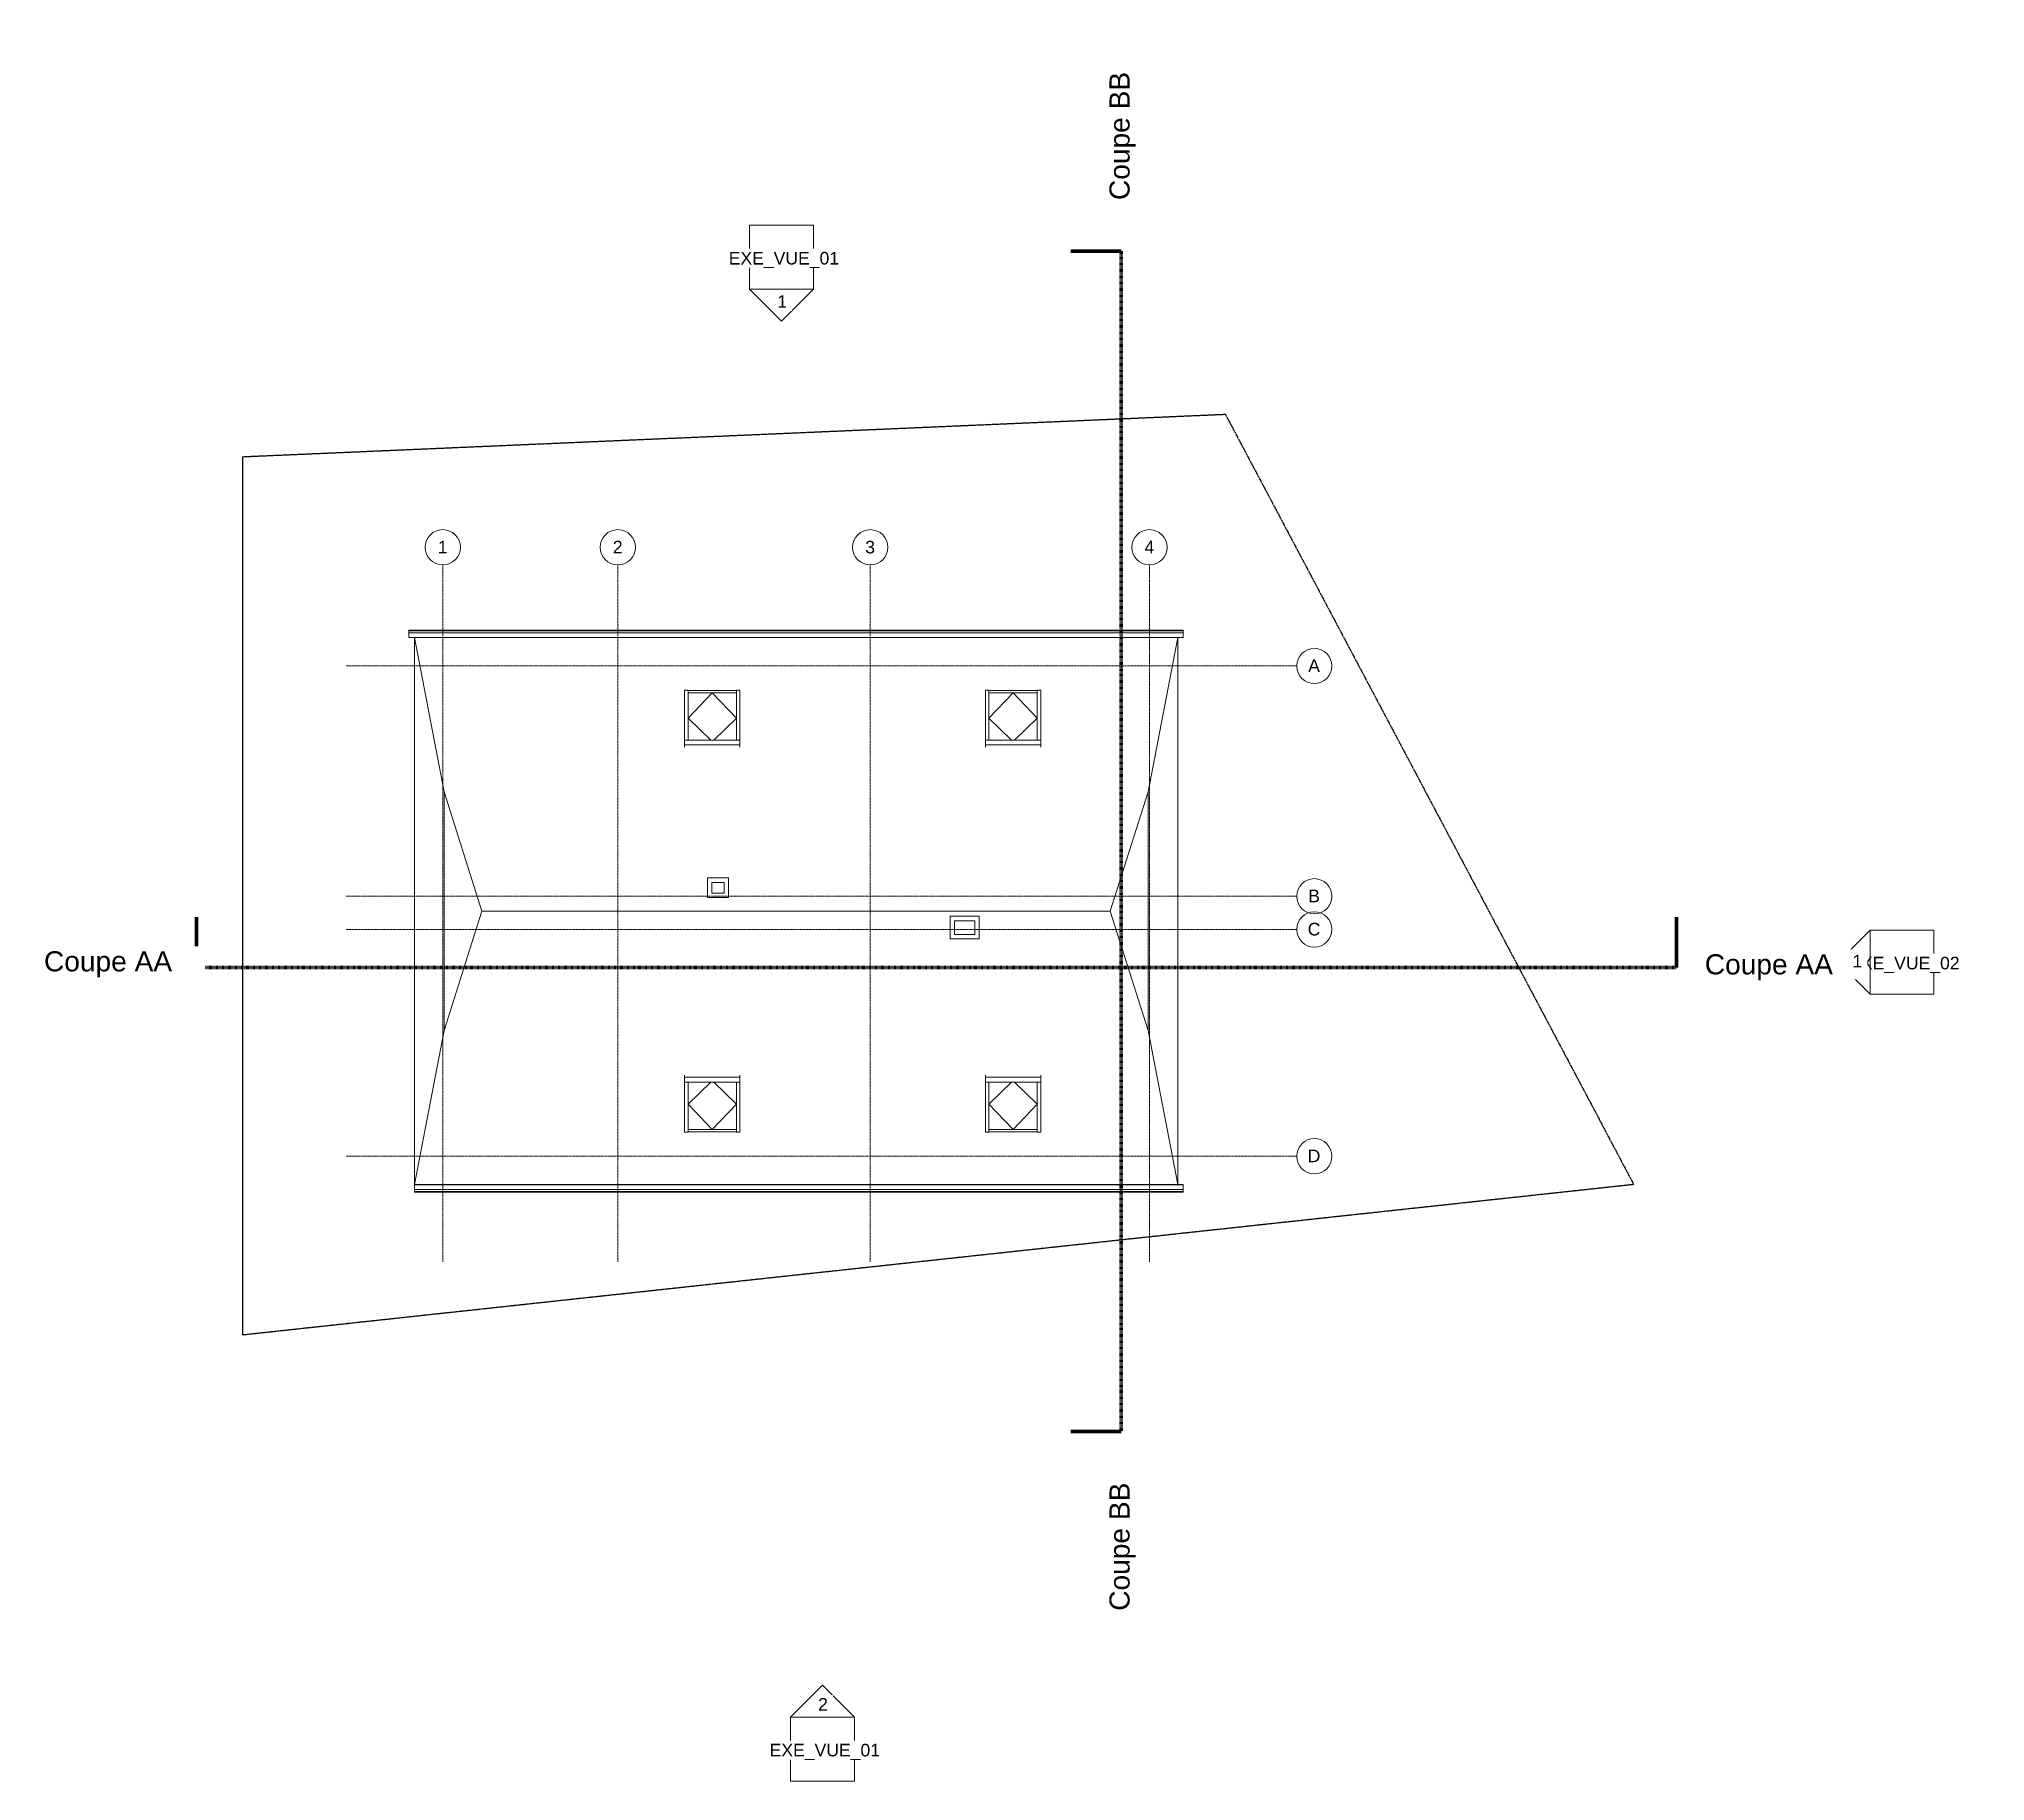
# Model space of a CAD drawing. Header units: millimetres. Extents: x -1815 to 36865, y -5722 to 28906.
import ezdxf

# ---------------------------------------------------------------- set-up
doc = ezdxf.new("R2010")
doc.units = ezdxf.units.MM
for name, pattern in [('Dash dot', [21, 10, -5, 1, -5]), ('Double dash', [55, 20, -5, 10, -5, 10, -5]), ('Grid Line', [22.225, 12.7, -3.175, 3.175, -3.175])]:
    doc.linetypes.add(name, pattern=pattern)
for name, color, linetype, lineweight in [('A-GLAZ', 151, 'Continuous', 9), ('A-ROOF', 132, 'Continuous', 9), ('A-ROOF-OTLN', 132, 'Continuous', 9), ('A-WALL', 113, 'Continuous', 9), ('C-PROP-LINE', 91, 'Double dash', 25), ('G-ANNO-SYMB', 111, 'Continuous', 9), ('S-GRID', 1, 'Continuous', 9), ('S-GRID-IDEN', 1, 'Continuous', 9)]:
    doc.layers.add(name, color=color, linetype=linetype, lineweight=lineweight)
doc.styles.add('Arial', font='arial.ttf', dxfattribs={"height": 250})
doc.styles.add('Arial_1', font='arial.ttf', dxfattribs={"height": 400})

# ---------------------------------------------------------------- blocks, each defined once
blk = doc.blocks.new('GGL_Ver_2_5 - GGL size 1140 x 1180 _CK02_-621406-Faîte')
at = {"layer": 'A-GLAZ'}
for p, q in [((16995, 15962), (17066, 15962)), ((16995, 15962), (16995, 14969)), ((17066, 14969), (17066, 15962)), ((17066, 15955), (18024, 15955)), ((17066, 15909), (18024, 15909)), ((18024, 15909), (17066, 15909)), ((17066, 15408), (17545, 15909)), ((18024, 15408), (17545, 15909)), ((18024, 15962), (18095, 15962)), ((18024, 15962), (18024, 14969)), ((18095, 14969), (18095, 15962)), ((17513, 14969), (17066, 15408)), ((17577, 14969), (18024, 15408)), ((16995, 14872), (16995, 14969)), ((18095, 14969), (16995, 14969)), ((16995, 14828), (16995, 14872)), ((16995, 14872), (18095, 14872)), ((18095, 14969), (18095, 14872)), ((18095, 14872), (18095, 14828))]:
    blk.add_line(p, q, dxfattribs=at)
blk = doc.blocks.new('GGL_Ver_2_5 - GGL size 1140 x 1180 _CK02_-621732-Faîte')
at = {"layer": 'A-GLAZ'}
for p, q in [((16995, 8268), (16995, 8312)), ((16995, 8171), (16995, 8268)), ((18095, 8268), (16995, 8268)), ((16995, 8171), (16995, 7178)), ((16995, 8171), (18095, 8171)), ((17066, 7178), (17066, 8171)), ((17513, 8171), (17066, 7732)), ((17577, 8171), (18024, 7732)), ((18024, 8171), (18024, 7178)), ((18095, 8312), (18095, 8268)), ((18095, 8268), (18095, 8171)), ((18095, 7178), (18095, 8171)), ((17066, 7732), (17545, 7231)), ((18024, 7732), (17545, 7231)), ((17066, 7178), (16995, 7178)), ((18024, 7231), (17066, 7231)), ((17066, 7231), (18024, 7231)), ((18024, 7185), (17066, 7185)), ((18095, 7178), (18024, 7178))]:
    blk.add_line(p, q, dxfattribs=at)
blk = doc.blocks.new('Family - ___-602283-Faîte')
at = {"layer": 'C-PROP-LINE'}
for p, q in [((2239, 20602), (21766, 21446)), ((21766, 21446), (29883, 6135)), ((2239, 3144), (2239, 20602)), ((29883, 6135), (2239, 3144))]:
    blk.add_line(p, q, dxfattribs=at)
blk = doc.blocks.new('Elévation - Detail Number-142915-Faîte')
at = {"layer": 'G-ANNO-SYMB'}
for p, q in [((-6.35, -6.35), (-6.35, 6.35)), ((-6.35, 6.35), (6.35, 6.35)), ((6.35, 6.35), (6.35, -6.35)), ((6.35, -6.35), (-6.35, -6.35))]:
    blk.add_line(p, q, dxfattribs=at)
blk = doc.blocks.new('Elévation - Detail Number-142644-Faîte')
at = {"layer": 'G-ANNO-SYMB'}
for p, q in [((0, 6.35), (-6.35, 0)), ((6.35, 0), (0, 6.35)), ((-6.35, 0), (6.35, 0))]:
    blk.add_line(p, q, dxfattribs=at)
blk = doc.blocks.new('Coupe - SEC_HOR__TAIL-247662-Faîte')
at = {"layer": 'G-ANNO-SYMB', "lineweight": 70}
blk.add_line((0, 0), (0, 10), dxfattribs=at)
blk = doc.blocks.new('Coupe - SEC_HOR__HEAD-247405-Faîte')
at = {"layer": 'G-ANNO-SYMB', "lineweight": 70}
blk.add_line((0, 0), (0, 10), dxfattribs=at)
blk = doc.blocks.new('Coupe - SEC_VER__TAIL-248176-Faîte')
at = {"layer": 'G-ANNO-SYMB', "lineweight": 70}
blk.add_line((0, 0), (0, 10), dxfattribs=at)
blk = doc.blocks.new('Coupe - SEC_VER__HEAD-247919-Faîte')
at = {"layer": 'G-ANNO-SYMB', "lineweight": 70}
blk.add_line((0, 0), (0, 10), dxfattribs=at)
blk = doc.blocks.new('Quadrillage - M_Grid Head - Circle_3_5-489728-Faîte')
at = {"layer": 'S-GRID-IDEN'}
blk.add_circle((0, 0), 3.5, dxfattribs=at)

msp = doc.modelspace()

# ---------------------------------------------------------------- linework, layer by layer
at = {"layer": 'A-ROOF'}
for p, q in [((5649, 17006), (5649, 17006)), ((6241, 13943), (5649, 17006)), ((5649, 17006), (5649, 6135)), ((20229, 13943), (20820, 17006)), ((20820, 6135), (20820, 17006)), ((6241, 13943), (6991, 11570)), ((6241, 9197), (6241, 13943)), ((19479, 11570), (20229, 13943)), ((20229, 13943), (20229, 9197)), ((6991, 11570), (6241, 9197)), ((6991, 11570), (19479, 11570)), ((20229, 9197), (19479, 11570)), ((6241, 9197), (5649, 6135)), ((20820, 6135), (20229, 9197))]:
    msp.add_line(p, q, dxfattribs=at)
at = {"layer": 'A-ROOF-OTLN'}
for p, q in [((5540, 17006), (5540, 17156)), ((5540, 17156), (20929, 17156)), ((5540, 17143), (20929, 17143)), ((5540, 17140), (20929, 17140)), ((5540, 17102), (20929, 17102)), ((20929, 17156), (20929, 17006)), ((5540, 17009), (20929, 17009)), ((5540, 17006), (20929, 17006)), ((5649, 5985), (5649, 6135)), ((20929, 6135), (5649, 6135)), ((20929, 6131), (5649, 6131)), ((20929, 6038), (5649, 6038)), ((20929, 6000), (5649, 6000)), ((20929, 5997), (5649, 5997)), ((20929, 5985), (5649, 5985)), ((20929, 6135), (20929, 5985))]:
    msp.add_line(p, q, dxfattribs=at)
at = {"layer": 'A-WALL'}
for p, q in [((11472, 12228), (11892, 12228)), ((11472, 11838), (11472, 12228)), ((11802, 12138), (11562, 12138)), ((11562, 12138), (11562, 11928)), ((11802, 11928), (11802, 12138)), ((11892, 12228), (11892, 11838)), ((11892, 11838), (11472, 11838)), ((11562, 11928), (11802, 11928)), ((16293, 11468), (16873, 11468)), ((16293, 11018), (16293, 11468)), ((16783, 11378), (16383, 11378)), ((16383, 11378), (16383, 11108)), ((16783, 11108), (16783, 11378)), ((16873, 11468), (16873, 11018)), ((16873, 11018), (16293, 11018)), ((16383, 11108), (16783, 11108))]:
    msp.add_line(p, q, dxfattribs=at)
at = {"layer": 'G-ANNO-SYMB', "linetype": 'Dash dot', "lineweight": 70}
for p, q in [((19694, 24686), (19694, 1225)), ((1317, 10450), (30734, 10450))]:
    msp.add_line(p, q, dxfattribs=at)

# ---------------------------------------------------------------- block references
at = {"layer": 'A-GLAZ'}
for name, p in [('GGL_Ver_2_5 - GGL size 1140 x 1180 _CK02_-621406-Faîte', (-5977, 0)), ('GGL_Ver_2_5 - GGL size 1140 x 1180 _CK02_-621406-Faîte', (0, 0)), ('GGL_Ver_2_5 - GGL size 1140 x 1180 _CK02_-621732-Faîte', (-5977, 0)), ('GGL_Ver_2_5 - GGL size 1140 x 1180 _CK02_-621732-Faîte', (0, 0))]:
    msp.add_blockref(name, p, dxfattribs=at)
at = {"layer": 'C-PROP-LINE'}
msp.add_blockref('Family - ___-602283-Faîte', (0, 0), dxfattribs=at)
at = {"layer": 'G-ANNO-SYMB', "xscale": 99.99999999999993, "yscale": 99.99999999999993, "zscale": 99.99999999999993}
for name, p in [('Elévation - Detail Number-142915-Faîte', (12945, 24566)), ('Elévation - Detail Number-142915-Faîte', (35214, 10556)), ('Elévation - Detail Number-142644-Faîte', (13757, -4452)), ('Elévation - Detail Number-142915-Faîte', (13757, -5087))]:
    msp.add_blockref(name, p, dxfattribs=at)
at = {"layer": 'G-ANNO-SYMB', "lineweight": 70, "extrusion": (0, 0, -1), "xscale": 99.99999999999993, "yscale": 99.99999999999993, "zscale": 99.99999999999993, "rotation": 270.0000000000003}
msp.add_blockref('Coupe - SEC_VER__HEAD-247919-Faîte', (-19694, 24686), dxfattribs=at)
at = {"layer": 'G-ANNO-SYMB', "extrusion": (0, 0, -1), "xscale": 99.99999999999993, "yscale": 99.99999999999993, "zscale": 99.99999999999993, "rotation": 180}
msp.add_blockref('Elévation - Detail Number-142644-Faîte', (-12945, 23931), dxfattribs=at)
at = {"layer": 'G-ANNO-SYMB', "lineweight": 70, "xscale": 99.99999999999993, "yscale": 99.99999999999993, "zscale": 99.99999999999993}
msp.add_blockref('Coupe - SEC_HOR__HEAD-247405-Faîte', (1317, 10450), dxfattribs=at)
at = {"layer": 'G-ANNO-SYMB', "lineweight": 70, "extrusion": (0, 0, -1), "xscale": 99.99999999999993, "yscale": 99.99999999999993, "zscale": 99.99999999999993}
msp.add_blockref('Coupe - SEC_HOR__TAIL-247662-Faîte', (-30734, 10450), dxfattribs=at)
at = {"layer": 'G-ANNO-SYMB', "lineweight": 70, "xscale": 99.99999999999993, "yscale": 99.99999999999993, "zscale": 99.99999999999993, "rotation": 89.99999999999947}
msp.add_blockref('Coupe - SEC_VER__TAIL-248176-Faîte', (19694, 1225), dxfattribs=at)
at = {"layer": 'S-GRID-IDEN', "xscale": 99.99999999999993, "yscale": 99.99999999999993, "zscale": 99.99999999999993}
for p in [(6212, 18802), (9691, 18802), (14707, 18802), (20257, 18802)]:
    msp.add_blockref('Quadrillage - M_Grid Head - Circle_3_5-489728-Faîte', p, dxfattribs=at)
at = {"layer": 'S-GRID-IDEN', "xscale": 99.99999999999993, "yscale": 99.99999999999993, "zscale": 99.99999999999993, "rotation": 269.9999999999994}
for p in [(23534, 16443), (23534, 11865), (23534, 6698)]:
    msp.add_blockref('Quadrillage - M_Grid Head - Circle_3_5-489728-Faîte', p, dxfattribs=at)

# ---------------------------------------------------------------- texts
at = {"layer": 'G-ANNO-SYMB', "char_height": 400, "width": 3102.53, "attachment_point": 1, "rotation": 90, "style": 'Arial_1', "bg_fill": 3, "box_fill_scale": 1.25, "bg_fill_color": 256, "bg_fill_true_color": 13158600, "bg_fill_transparency": 0}
for insert in [(19462, 25703), (19462, -2337)]:
    msp.add_mtext('Coupe BB', dxfattribs=dict(at, insert=insert))

# ---------------------------------------------------------------- next in the draw order: texts
at = {"layer": 'G-ANNO-SYMB', "attachment_point": 1, "bg_fill": 3, "box_fill_scale": 1.25, "bg_fill_color": 256, "bg_fill_true_color": 13158600, "bg_fill_transparency": 0}
for s, insert, char_height, width, style in [('EXE_VUE_01', (11895, 24672), 250, 2637.55, 'Arial'), ('1', (12859, 23812), 250, 232.49, 'Arial'), ('Coupe AA', (-1715, 10772), 400, 3102.53, 'Arial_1'), ('EXE_VUE_02', (34165, 10662), 250, 2637.55, 'Arial'), ('2', (13671, -4071), 250, 232.49, 'Arial'), ('EXE_VUE_01', (12708, -4981), 250, 2637.55, 'Arial')]:
    msp.add_mtext(s, dxfattribs=dict(at, insert=insert, char_height=char_height, width=width, style=style))
at = {"layer": 'S-GRID-IDEN', "char_height": 250, "attachment_point": 1, "style": 'Arial', "bg_fill": 3, "box_fill_scale": 1.25, "bg_fill_color": 256, "bg_fill_true_color": 13158600, "bg_fill_transparency": 0}
for s, insert, width in [('1', (6113, 18930), 232.49), ('2', (9591, 18930), 232.49), ('3', (14608, 18930), 232.49), ('4', (20158, 18930), 232.49), ('A', (23412, 16574), 280.59), ('B', (23412, 11996), 280.59), ('D', (23402, 6829), 304.64)]:
    msp.add_mtext(s, dxfattribs=dict(at, insert=insert, width=width))

# ---------------------------------------------------------------- next in the draw order: linework, layer by layer
at = {"layer": 'S-GRID', "linetype": 'Grid Line'}
for p, q in [((6212, 4601), (6212, 18452)), ((9691, 4601), (9691, 18452)), ((14707, 4601), (14707, 18452)), ((20257, 4601), (20257, 18452)), ((4291, 16443), (23184, 16443)), ((4291, 11865), (23184, 11865)), ((4291, 6698), (23184, 6698))]:
    msp.add_line(p, q, dxfattribs=at)

# ---------------------------------------------------------------- next in the draw order: block references
at = {"layer": 'G-ANNO-SYMB', "xscale": 99.99999999999993, "yscale": 99.99999999999993, "zscale": 99.99999999999993, "rotation": 90}
msp.add_blockref('Elévation - Detail Number-142644-Faîte', (34579, 10556), dxfattribs=at)
at = {"layer": 'S-GRID-IDEN', "xscale": 99.99999999999993, "yscale": 99.99999999999993, "zscale": 99.99999999999993, "rotation": 269.9999999999994}
msp.add_blockref('Quadrillage - M_Grid Head - Circle_3_5-489728-Faîte', (23534, 11205), dxfattribs=at)

# ---------------------------------------------------------------- next in the draw order: texts
at = {"layer": 'G-ANNO-SYMB', "insert": (34229, 10701), "char_height": 250, "width": 232.49, "attachment_point": 1, "style": 'Arial', "bg_fill": 3, "box_fill_scale": 1.25, "bg_fill_color": 256, "bg_fill_true_color": 13158600, "bg_fill_transparency": 0}
msp.add_mtext('1', dxfattribs=at)
at = {"layer": 'S-GRID-IDEN', "insert": (23402, 11336), "char_height": 250, "width": 304.64, "attachment_point": 1, "style": 'Arial', "bg_fill": 3, "box_fill_scale": 1.25, "bg_fill_color": 256, "bg_fill_true_color": 13158600, "bg_fill_transparency": 0}
msp.add_mtext('C', dxfattribs=at)

# ---------------------------------------------------------------- next in the draw order: linework, layer by layer
at = {"layer": 'S-GRID', "linetype": 'Grid Line'}
msp.add_line((4291, 11205), (23184, 11205), dxfattribs=at)

# ---------------------------------------------------------------- next in the draw order: texts
at = {"layer": 'G-ANNO-SYMB', "insert": (31294, 10712), "char_height": 400, "width": 3102.53, "attachment_point": 1, "style": 'Arial_1', "bg_fill": 3, "box_fill_scale": 1.25, "bg_fill_color": 256, "bg_fill_true_color": 13158600, "bg_fill_transparency": 0}
msp.add_mtext('Coupe AA', dxfattribs=at)

doc.saveas('drawing.dxf')
